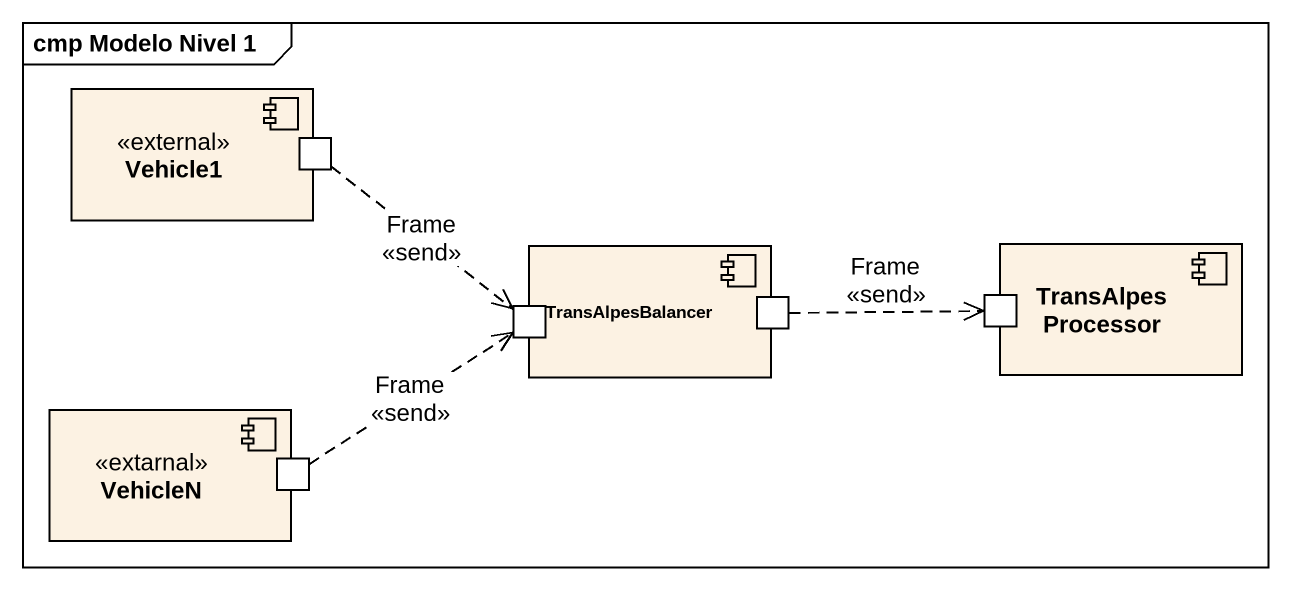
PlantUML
@startuml
mainframe cmp Modelo Nivel 1
component Vehicle1 <<external>> {
  port " " as port1
}
component TransAlpesBalancer {
  port " " as port2
  port " " as port3
}
component TransAlpesProcessor {
  port " " as port4
}
component VehicleN <<extarnal>> {
  port " " as port5
}
port1 ..> port2 : Frame\n<<send>>
port3 .right.> port4 : Frame\n<<send>>
port5 .up.> port2 : Frame\n<<send>>
@enduml
